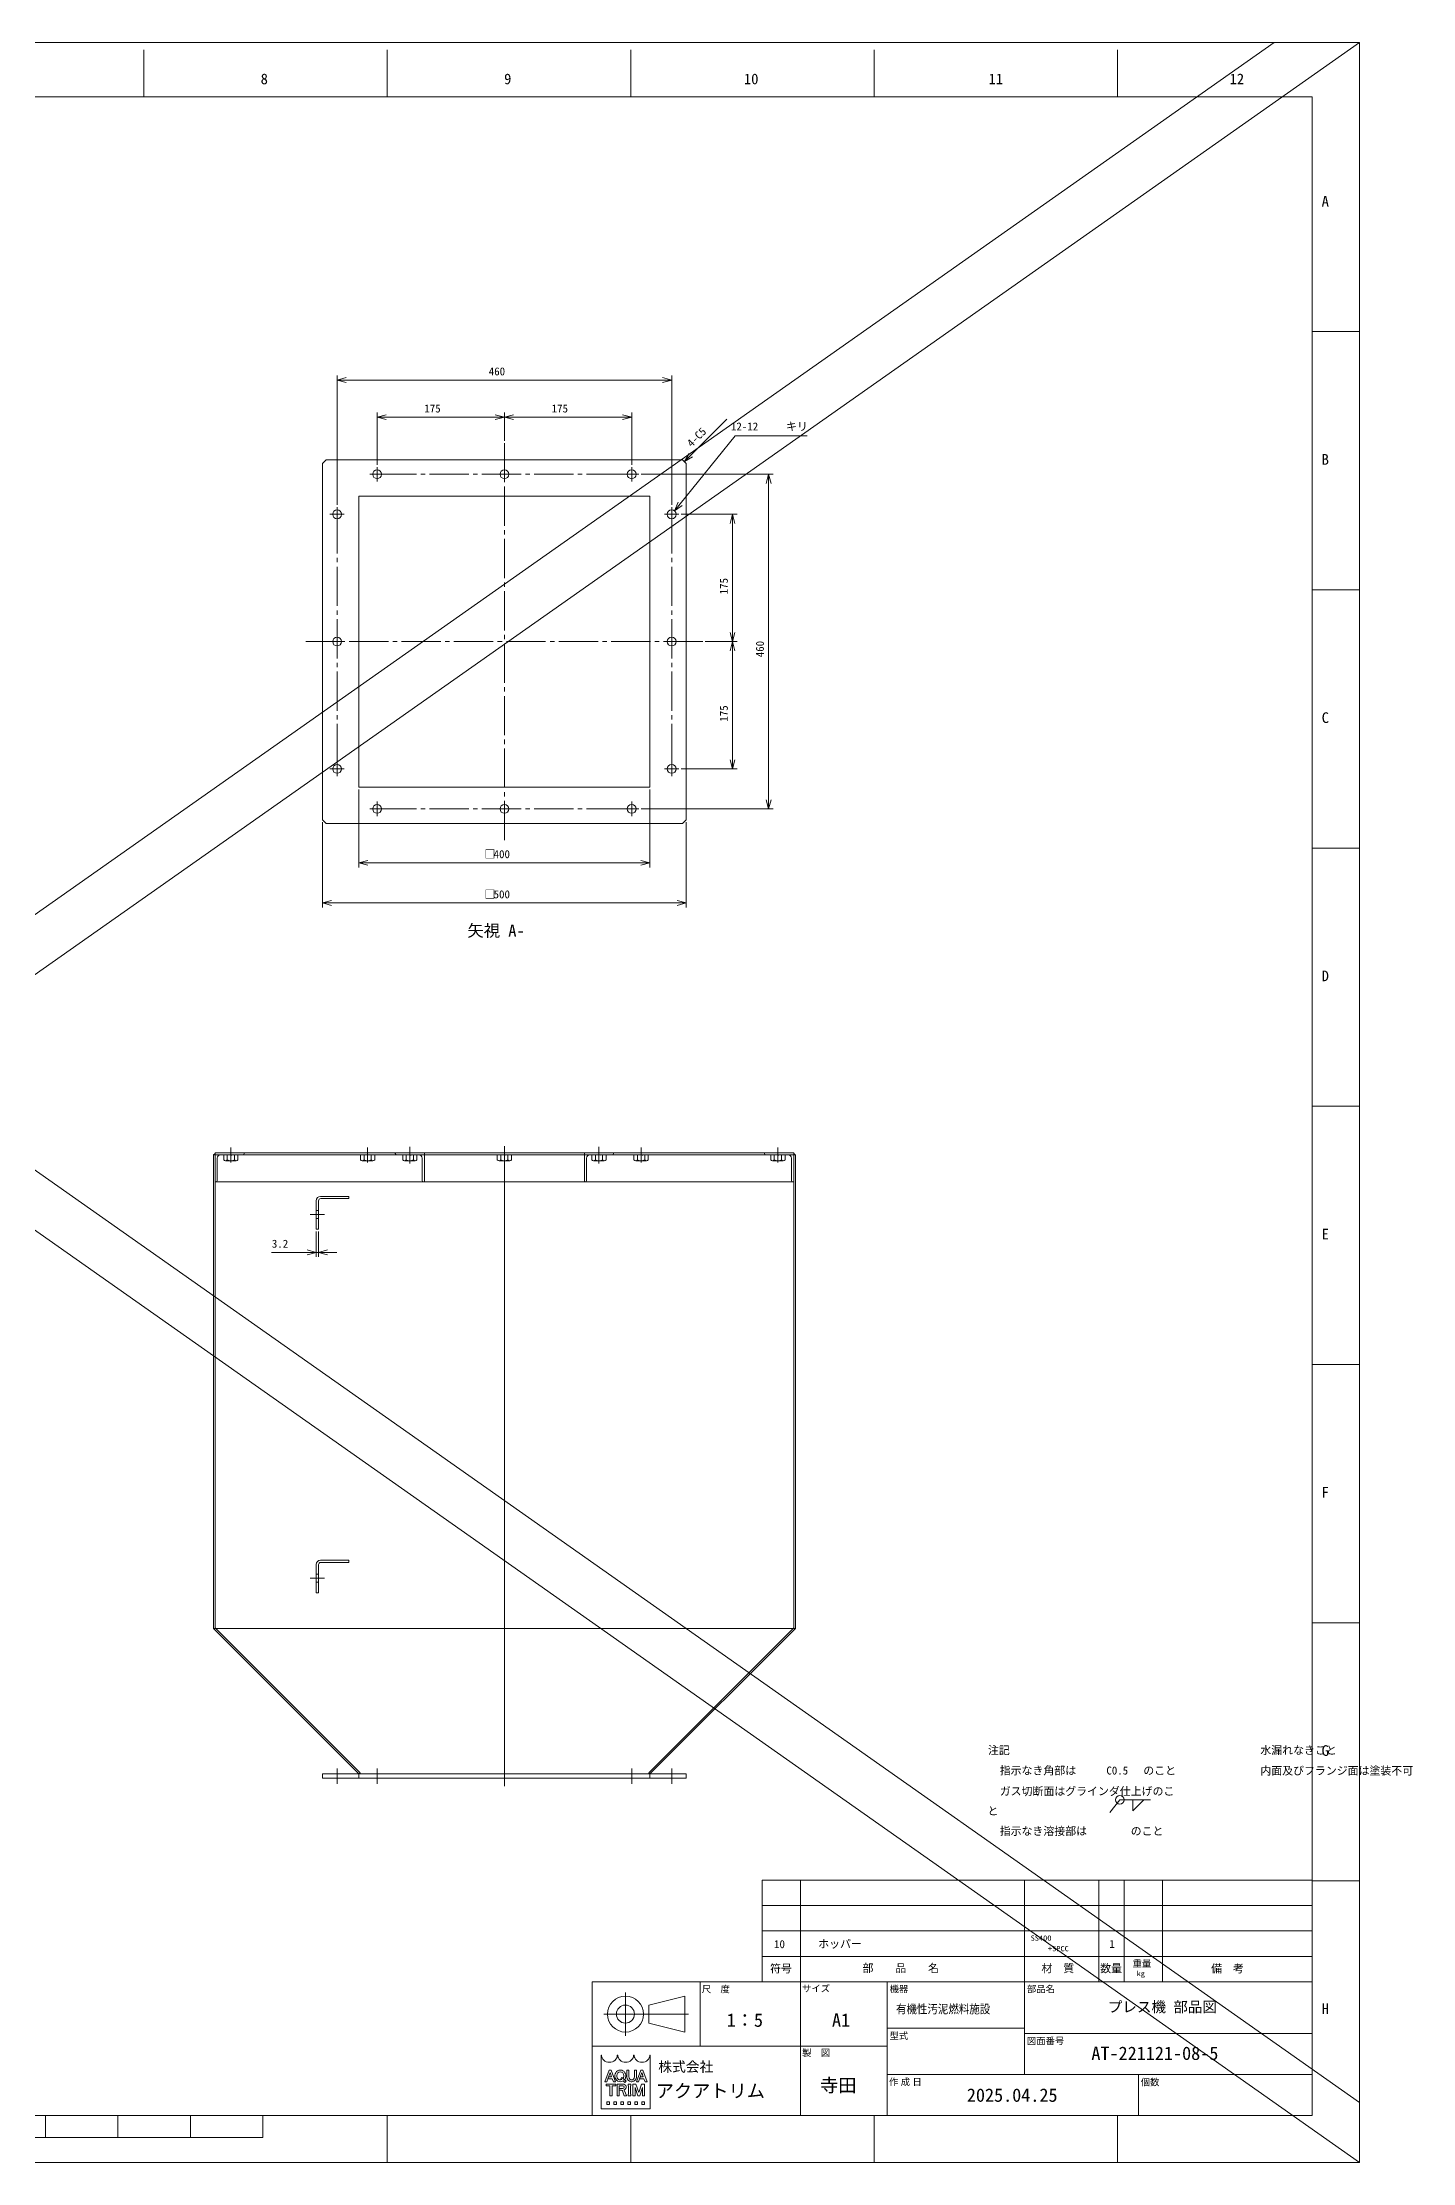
# Model space of a CAD drawing. Units: millimetres at full size. Extents: x -6753 to 6632, y -2759 to 1550.
# Drawn here: x -4422 to -2539, y -1538 to 1376 of the extents above; entities that cross this region are included whole.
import ezdxf
from ezdxf.enums import TextEntityAlignment as Align

# ---------------------------------------------------------------- set-up
doc = ezdxf.new("R2010")
doc.units = ezdxf.units.MM
doc.header["$LTSCALE"] = 6
doc.linetypes.add('CHAIN2', pattern=[12, 9, -1, 1, -1])
for name, color, linetype, lineweight in [('0-0_90_FRAME', 2, 'Continuous', 9), ('0-1_91_BLANK', 6, 'Continuous', 9), ('0-2_08_DIM', 3, 'Continuous', 9), ('0-3_05_CENTER', 2, 'CHAIN2', 9), ('0-4_0', 134, 'Continuous', 9), ('0-5_04_HIDDEN', 7, 'Continuous', 9)]:
    doc.layers.add(name, color=color, linetype=linetype, lineweight=lineweight)
doc.layers.add('0-6_10_DRAFT', color=1, linetype='Continuous')
doc.layers.add('0-7_07_TEXT', color=3, linetype='Continuous')
doc.styles.add('Arial', font='')
doc.styles.add('ＭＳ ゴシック', font='')
doc.styles.add('ＭＳ Ｐゴシック', font='')
doc.styles.get('Arial').set_extended_font_data('Arial')
doc.styles.get('ＭＳ ゴシック').set_extended_font_data('MS Gothic')
doc.styles.get('ＭＳ Ｐゴシック').set_extended_font_data('MS PGothic')

# ---------------------------------------------------------------- blocks, each defined once
blk = doc.blocks.new('Weld-line')
at = {"layer": '0-2_08_DIM'}
blk.add_line((0, 0), (1, 0), dxfattribs=at)
blk = doc.blocks.new('Weld10-s5')
at = {"layer": '0-2_08_DIM'}
blk.add_circle((0, 0), 2, dxfattribs=at)
blk = doc.blocks.new('Weld10-a1')
at = {"layer": '0-2_08_DIM'}
blk.add_lwpolyline([(5, 0), (0, 5), (0, 0)], close=True, dxfattribs=at)
blk = doc.blocks.new('Jis_w20130906110600')
at = {"layer": '0-2_08_DIM'}
blk.add_line((-4.631, -5.765), (0, 0), dxfattribs=at)
blk.add_blockref('Weld10-s5', (0, 0), dxfattribs=at)
at = {"layer": '0-2_08_DIM', "xscale": 14, "yscale": 14}
blk.add_blockref('Weld-line', (0, 0), dxfattribs=at)
at = {"layer": '0-2_08_DIM', "xscale": -1, "rotation": 180}
blk.add_blockref('Weld10-a1', (6, 0), dxfattribs=at)
blk = doc.blocks.new('M10Nu_1')
at = {"layer": '0-5_04_HIDDEN'}
for p, q in [((-9.8, 0), (-9.8, 6.687)), ((-9.8, 0), (9.8, 0)), ((-7.35, 8), (7.35, 8)), ((-4.9, 0), (-4.9, 6.687)), ((4.9, 6.687), (4.9, 0)), ((9.8, 6.687), (9.8, 0))]:
    blk.add_line(p, q, dxfattribs=at)
at = {"layer": '0-5_04_HIDDEN', "linetype": 'CHAIN2'}
blk.add_line((0, 8), (0, 0), dxfattribs=at)
at = {"layer": '0-5_04_HIDDEN'}
for centre, radius, start, end in [((-7.35, 5.058), 2.942, 33.626, 146.374), ((0, -1.8), 9.8, 60, 120), ((7.35, 5.058), 2.942, 33.626, 146.374)]:
    blk.add_arc(centre, radius, start, end, dxfattribs=at)
at = {"layer": '0-6_10_DRAFT', "style": 'ＭＳ ゴシック', "width": 0.6}
blk.add_text('Ｍ１０', height=0.9164, dxfattribs=at).set_placement((0.256, 0.117), align=Align.BOTTOM_LEFT)
blk = doc.blocks.new('A$C6D2F3CDD_1')
at = {"layer": '0-5_04_HIDDEN'}
for p, q in [((0, 0), (0, -40)), ((0, 0), (40, 0)), ((40, -1), (40, 0)), ((3, -38), (3, -7.5)), ((7.5, -3), (38, -3)), ((1, -40), (0, -40))]:
    blk.add_line(p, q, dxfattribs=at)
for centre, radius, start, end in [((7.5, -7.5), 4.5, 90, 180), ((38, -1), 2, 270, 0), ((1, -38), 2, 270, 0)]:
    blk.add_arc(centre, radius, start, end, dxfattribs=at)
blk = doc.blocks.new('_Open30')
at = {"layer": '0-2_08_DIM'}
blk.add_line((0, 0), (-1, 0), dxfattribs=at)
blk.add_lwpolyline([(-1, 0.2679), (0, 0), (-1, -0.2679)], dxfattribs=at)

msp = doc.modelspace()

# ---------------------------------------------------------------- linework, layer by layer
at = {"layer": '0-0_90_FRAME'}
for p, q in [((-4282.933, 1301.483), (-4282.933, 1366.293)), ((-3948.266, 1301.483), (-3948.266, 1366.293)), ((-3613.599, 1301.483), (-3613.599, 1366.293)), ((-3278.932, 1301.483), (-3278.932, 1366.293)), ((-2944.265, 1301.483), (-2944.265, 1366.293)), ((-2611.808, 978.807), (-2676.618, 978.807)), ((-2611.808, 623.821), (-2676.618, 623.821)), ((-2611.808, 268.835), (-2676.618, 268.835)), ((-2611.808, -441.137), (-2676.618, -441.137)), ((-2611.808, -796.123), (-2676.618, -796.123)), ((-3432.725, -1149.929), (-3432.725, -1289.929)), ((-3432.725, -1149.929), (-2676.618, -1149.929)), ((-3380.225, -1149.929), (-3380.225, -1289.929)), ((-3072.273, -1149.929), (-3072.273, -1289.929)), ((-2970.052, -1149.929), (-2970.052, -1289.929)), ((-2935.052, -1149.929), (-2935.052, -1289.929)), ((-2882.552, -1149.929), (-2882.552, -1289.929)), ((-2611.808, -1151.11), (-2676.618, -1151.11)), ((-3432.725, -1184.929), (-2676.618, -1184.929)), ((-3432.725, -1219.929), (-2676.618, -1219.929)), ((-3432.725, -1254.929), (-2676.618, -1254.929)), ((-3649.268, -1427.194), (-3649.268, -1427.117)), ((-3649.268, -1427.194), (-3646.394, -1427.194)), ((-3646.394, -1427.194), (-3641.904, -1414.583)), ((-3644.827, -1422.973), (-3643.961, -1420.539)), ((-3644.827, -1422.973), (-3638.916, -1422.973)), ((-3643.961, -1420.539), (-3639.783, -1420.539)), ((-3643.231, -1411.184), (-3640.576, -1411.184)), ((-3639.783, -1420.539), (-3641.904, -1414.583)), ((-3634.539, -1427.117), (-3640.576, -1411.184)), ((-3635.222, -1418.228), (-3635.222, -1420.149)), ((-3634.539, -1427.194), (-3634.539, -1427.117)), ((-3632.554, -1418.417), (-3632.554, -1419.954)), ((-3627.237, -1422.949), (-3625.819, -1421.443)), ((-3627.237, -1422.949), (-3625.929, -1424.222)), ((-3625.819, -1421.443), (-3619.888, -1426.33)), ((-3624.109, -1422.776), (-3622.046, -1424.476)), ((-3623.968, -1426.131), (-3621.741, -1428.298)), ((-3623.162, -1418.417), (-3623.162, -1419.954)), ((-3621.741, -1428.298), (-3619.888, -1426.33)), ((-3620.493, -1418.228), (-3620.493, -1420.149)), ((-3619.013, -1420.729), (-3619.013, -1411.184)), ((-3616.131, -1411.184), (-3619.013, -1411.184)), ((-3616.131, -1420.149), (-3616.131, -1411.184)), ((-3611.808, -1427.194), (-3612.769, -1427.194)), ((-3605.727, -1427.194), (-3605.727, -1427.117)), ((-3605.727, -1427.194), (-3602.853, -1427.194)), ((-3605.565, -1420.729), (-3605.565, -1411.184)), ((-3602.853, -1427.194), (-3598.362, -1414.583)), ((-3601.286, -1422.973), (-3600.419, -1420.539)), ((-3601.286, -1422.973), (-3595.375, -1422.973)), ((-3600.419, -1420.539), (-3596.241, -1420.539)), ((-3599.69, -1411.184), (-3597.035, -1411.184)), ((-3596.241, -1420.539), (-3598.362, -1414.583)), ((-3590.998, -1427.117), (-3597.035, -1411.184)), ((-3590.998, -1427.194), (-3590.998, -1427.117)), ((-3647.191, -1430.396), (-3634.063, -1430.396)), ((-3647.191, -1430.396), (-3647.191, -1432.637)), ((-3647.191, -1432.637), (-3642.388, -1432.637)), ((-3646.389, -1454.79), (-3646.389, -1458.633)), ((-3642.068, -1446.406), (-3642.068, -1432.957)), ((-3642.068, -1446.406), (-3639.186, -1446.406)), ((-3639.186, -1446.406), (-3639.186, -1432.957)), ((-3638.866, -1432.637), (-3634.063, -1432.637)), ((-3636.783, -1454.79), (-3636.783, -1458.633)), ((-3634.063, -1430.396), (-3634.063, -1432.637)), ((-3632.238, -1430.396), (-3632.238, -1446.406)), ((-3632.238, -1430.396), (-3624.873, -1430.396)), ((-3629.356, -1432.637), (-3624.489, -1432.637)), ((-3629.26, -1438.819), (-3629.26, -1436.577)), ((-3629.26, -1436.577), (-3624.489, -1436.577)), ((-3629.26, -1438.819), (-3626.116, -1438.819)), ((-3627.177, -1454.79), (-3627.177, -1458.633)), ((-3624.928, -1439.621), (-3622.491, -1446.406)), ((-3622.491, -1446.406), (-3619.385, -1446.406)), ((-3622.144, -1439.521), (-3619.385, -1446.278)), ((-3619.385, -1446.278), (-3619.385, -1446.406)), ((-3617.571, -1454.79), (-3617.571, -1458.633)), ((-3616.956, -1430.396), (-3613.434, -1430.396)), ((-3616.956, -1430.396), (-3616.956, -1432.637)), ((-3616.956, -1446.406), (-3616.956, -1444.164)), ((-3616.636, -1443.844), (-3616.636, -1432.957)), ((-3613.754, -1443.844), (-3613.754, -1432.957)), ((-3613.434, -1430.396), (-3613.434, -1432.637)), ((-3610.549, -1430.396), (-3606.368, -1430.396)), ((-3607.966, -1454.79), (-3607.966, -1458.633)), ((-3603.985, -1446.406), (-3607.67, -1435.199)), ((-3602.544, -1442.023), (-3606.368, -1430.396)), ((-3603.985, -1446.406), (-3601.103, -1446.406)), ((-3602.544, -1442.023), (-3598.721, -1430.396)), ((-3601.103, -1446.406), (-3597.418, -1435.199)), ((-3594.537, -1430.396), (-3598.721, -1430.396)), ((-3594.517, -1454.79), (-3594.517, -1458.633)), ((-3948.266, -1538.306), (-3948.266, -1473.786)), ((-3613.599, -1538.306), (-3613.599, -1473.786)), ((-3278.932, -1538.306), (-3278.932, -1473.786)), ((-2944.265, -1538.306), (-2944.265, -1473.786))]:
    msp.add_line(p, q, dxfattribs=at)
at = {"layer": '0-0_90_FRAME', "color": 6}
for p, q in [((-2611.808, -86.151), (-2676.618, -86.151)), ((-4418.186, -1503.698), (-4418.186, -1473.786)), ((-4318.479, -1503.698), (-4318.479, -1473.786)), ((-4218.772, -1503.698), (-4218.772, -1473.786)), ((-4119.065, -1503.698), (-4119.065, -1473.786)), ((-5116.136, -1503.698), (-4119.065, -1503.698))]:
    msp.add_line(p, q, dxfattribs=at)
at = {"layer": '0-0_90_FRAME', "color": 134}
for p, q in [((-3620.83, -1363.825), (-3620.83, -1304.425)), ((-3518.118, -1378.322), (-3518.118, -1289.929)), ((-3432.725, -1289.929), (-2676.618, -1289.929)), ((-3380.225, -1473.786), (-3380.225, -1289.929)), ((-3261.082, -1473.786), (-3261.082, -1289.929)), ((-3072.273, -1289.929), (-3072.273, -1417.215)), ((-3650.53, -1334.125), (-3534.205, -1334.125)), ((-3261.082, -1353.572), (-3072.273, -1353.572)), ((-3072.273, -1360.643), (-2676.618, -1360.643)), ((-3261.082, -1378.322), (-3666.618, -1378.322)), ((-3261.082, -1417.215), (-2676.618, -1417.215)), ((-2915.403, -1417.215), (-2915.403, -1473.786))]:
    msp.add_line(p, q, dxfattribs=at)
at = {"layer": '0-0_90_FRAME', "color": 6}
msp.add_lwpolyline([(-6558.583, -1473.786), (-2676.618, -1473.786), (-2676.618, 1301.483), (-6558.583, 1301.483)], close=True, dxfattribs=at)
at = {"layer": '0-0_90_FRAME', "color": 134}
for points in [[(-3666.618, -1473.786), (-2676.618, -1473.786), (-2676.618, -1289.929), (-3666.618, -1289.929)], [(-3588.655, -1321.75), (-3539.155, -1309.375), (-3539.155, -1358.875), (-3588.655, -1346.5)]]:
    msp.add_lwpolyline(points, close=True, dxfattribs=at)
at = {"layer": '0-0_90_FRAME'}
for points in [[(-3586.832, -1390.43), (-3586.832, -1464.396), (-3654.074, -1464.396), (-3654.074, -1390.43)], [(-3649.268, -1427.194), (-3649.268, -1427.117), (-3643.231, -1411.184)], [(-3634.539, -1427.194), (-3637.413, -1427.194), (-3638.916, -1422.973)], [(-3608.446, -1420.149), (-3608.446, -1411.184), (-3605.565, -1411.184)], [(-3605.727, -1427.194), (-3605.727, -1427.117), (-3599.69, -1411.184)], [(-3590.998, -1427.194), (-3593.872, -1427.194), (-3595.375, -1422.973)], [(-3646.389, -1454.79), (-3642.547, -1454.79), (-3642.547, -1458.633), (-3646.389, -1458.633)], [(-3636.783, -1454.79), (-3632.941, -1454.79), (-3632.941, -1458.633), (-3636.783, -1458.633)], [(-3632.238, -1446.406), (-3629.356, -1446.406), (-3629.356, -1432.637)], [(-3627.177, -1454.79), (-3623.335, -1454.79), (-3623.335, -1458.633), (-3627.177, -1458.633)], [(-3617.571, -1454.79), (-3613.729, -1454.79), (-3613.729, -1458.633), (-3617.571, -1458.633)], [(-3616.956, -1446.406), (-3613.434, -1446.406), (-3613.434, -1444.164)], [(-3610.549, -1430.396), (-3610.549, -1446.406), (-3607.667, -1446.406), (-3607.67, -1435.199)], [(-3607.966, -1454.79), (-3604.123, -1454.79), (-3604.123, -1458.633), (-3607.966, -1458.633)], [(-3594.517, -1454.79), (-3598.36, -1454.79), (-3598.36, -1458.633), (-3594.517, -1458.633)], [(-3597.418, -1435.199), (-3597.418, -1446.406), (-3594.537, -1446.406), (-3594.537, -1430.396)]]:
    msp.add_lwpolyline(points, dxfattribs=at)
at = {"layer": '0-0_90_FRAME', "color": 134}
for radius in [24.75, 12.375]:
    msp.add_circle((-3620.83, -1334.125), radius, dxfattribs=at)
at = {"layer": '0-0_90_FRAME'}
for centre, radius, start, end in [((-3654.074, -1390.751), 0.32, 0, 90), ((-3631.66, -1390.751), 0.32, 0, 180), ((-3631.66, -1390.751), 0.32, 0, 90), ((-3609.246, -1390.751), 0.32, 0, 180), ((-3586.832, -1390.751), 0.32, 90, 180), ((-3612.244, -1420.439), 6.775, 182.45003, 265.55526), ((-3610.415, -1420.224), 5.717, 179.25279, 218.96457), ((-3612.289, -1419.15), 5.33, 241.15773, 298.84227), ((-3612.333, -1420.439), 6.775, 274.44474, 357.54997), ((-3614.163, -1420.224), 5.717, 321.03543, 0.74721), ((-3642.388, -1432.957), 0.32, 0, 90), ((-3638.866, -1432.957), 0.32, 90, 180), ((-3626.116, -1440.1), 1.281, 21.9283, 90), ((-3624.558, -1434.607), 1.971, 271.99706, 88.00294), ((-3624.081, -1440.315), 2.094, 22.27295, 58.55311), ((-3616.956, -1432.957), 0.32, 0, 90), ((-3616.956, -1443.844), 0.32, 270, 0), ((-3613.434, -1432.957), 0.32, 90, 180), ((-3613.434, -1443.844), 0.32, 180, 270)]:
    msp.add_arc(centre, radius, start, end, dxfattribs=at)
for centre, major_axis, ratio, start_param, end_param in [((-3642.867, -1390.751), (-10.887, 0), 0.882353, 6.28318531, 9.42477796), ((-3620.453, -1390.751), (-10.887, 0), 0.882353, 6.28318531, 9.42477796), ((-3598.039, -1390.751), (-10.887, 0), 0.882353, 6.28318531, 9.42477796), ((-3627.858, -1418.228), (-7.365, 0), 0.956522, 3.14159265, 6.28318531), ((-3627.858, -1420.149), (-7.365, 0), 0.956522, 6.28318531, 8.41045586), ((-3627.858, -1418.417), (4.696, 0), 0.994718, 6.28318531, 9.42477796), ((-3627.858, -1419.961), (4.696, 0), 0.995036, 3.14159265, 5.13549259), ((-3627.858, -1419.961), (4.696, 0), 0.995036, 5.63666712, 6.28318531), ((-3627.858, -1420.149), (-7.365, 0), 0.956522, 2.48020459, 3.14159265), ((-3624.873, -1434.607), (-5.169, 0), 0.81482, 1.94406945, 4.71238898)]:
    msp.add_ellipse(centre, major_axis=major_axis, ratio=ratio, start_param=start_param, end_param=end_param, dxfattribs=at)
at = {"layer": '0-1_91_BLANK'}
msp.add_lwpolyline([(-6752.812, -1538.306), (-2611.808, -1538.306), (-2611.808, 1376.293), (-6752.812, 1376.293)], close=True, dxfattribs=at)
at = {"layer": '0-2_08_DIM'}
for p, q in [((-4017.255, 740.681), (-4017.255, 918.385)), ((-4004.755, 912.135), (-3569.755, 912.135)), ((-3557.255, 740.681), (-3557.255, 918.385)), ((-3962.255, 795.681), (-3962.255, 867.367)), ((-3799.755, 861.117), (-3949.755, 861.117)), ((-3787.255, 828.439), (-3787.255, 867.367)), ((-3787.255, 828.439), (-3787.255, 867.367)), ((-3774.755, 861.117), (-3624.755, 861.117)), ((-3612.255, 795.681), (-3612.255, 867.367)), ((-3530.916, 808.895), (-3481.625, 858.186)), ((-3599.13, 782.556), (-3417.781, 782.556)), ((-3424.031, 335.056), (-3424.031, 770.056)), ((-3544.13, 727.556), (-3467.393, 727.556)), ((-3473.643, 565.056), (-3473.643, 715.056)), ((-3511.372, 552.556), (-3467.393, 552.556)), ((-3511.372, 552.556), (-3467.393, 552.556)), ((-3473.643, 540.056), (-3473.643, 390.056)), ((-3544.13, 377.556), (-3467.393, 377.556)), ((-3987.255, 349.431), (-3987.255, 242.182)), ((-3599.13, 322.556), (-3417.781, 322.556)), ((-3587.255, 349.431), (-3587.255, 242.182)), ((-4037.255, 304.431), (-4037.255, 187.012)), ((-3537.255, 304.431), (-3537.255, 187.012)), ((-3974.755, 248.432), (-3599.755, 248.432)), ((-4024.755, 193.262), (-3549.755, 193.262)), ((-4045.905, -258.129), (-4045.905, -293.301)), ((-4042.705, -258.129), (-4042.705, -293.301)), ((-4058.405, -287.051), (-4107.155, -287.051)), ((-4042.705, -287.051), (-4045.905, -287.051)), ((-4030.205, -287.051), (-4017.705, -287.051))]:
    msp.add_line(p, q, dxfattribs=at)
msp.add_lwpolyline([(-3371.11, 835.522), (-3469.985, 835.522), (-3545.625, 741.943)], dxfattribs=at)
at = {"layer": '0-3_05_CENTER'}
for p, q in [((-3787.255, 279.798), (-3787.255, 825.314)), ((-3962.255, 772.556), (-3962.255, 792.556)), ((-3787.255, 772.556), (-3787.255, 792.556)), ((-3612.255, 772.556), (-3612.255, 792.556)), ((-3952.255, 782.556), (-3972.255, 782.556)), ((-3962.255, 782.556), (-3612.255, 782.556)), ((-3777.255, 782.556), (-3797.255, 782.556)), ((-3602.255, 782.556), (-3622.255, 782.556)), ((-4017.255, 737.556), (-4017.255, 717.556)), ((-3557.255, 737.556), (-3557.255, 717.556)), ((-4007.255, 727.556), (-4027.255, 727.556)), ((-4017.255, 727.556), (-4017.255, 377.556)), ((-3567.255, 727.556), (-3547.255, 727.556)), ((-3557.255, 727.556), (-3557.255, 377.556)), ((-4017.255, 562.556), (-4017.255, 542.556)), ((-3557.255, 562.556), (-3557.255, 542.556)), ((-3514.497, 552.556), (-4060.013, 552.556)), ((-4007.255, 552.556), (-4027.255, 552.556)), ((-3567.255, 552.556), (-3547.255, 552.556)), ((-4017.255, 387.556), (-4017.255, 367.556)), ((-3557.255, 387.556), (-3557.255, 367.556)), ((-4007.255, 377.556), (-4027.255, 377.556)), ((-3567.255, 377.556), (-3547.255, 377.556)), ((-3952.255, 322.556), (-3972.255, 322.556)), ((-3962.255, 332.556), (-3962.255, 312.556)), ((-3962.255, 322.556), (-3612.255, 322.556)), ((-3777.255, 322.556), (-3797.255, 322.556)), ((-3787.255, 332.556), (-3787.255, 312.556)), ((-3602.255, 322.556), (-3622.255, 322.556)), ((-3612.255, 332.556), (-3612.255, 312.556)), ((-4163.255, -163.271), (-4163.255, -142.737)), ((-3975.255, -163.271), (-3975.255, -142.737)), ((-3917.255, -164.768), (-3917.255, -141.736)), ((-3657.255, -164.768), (-3657.255, -141.736)), ((-3599.255, -163.271), (-3599.255, -142.737)), ((-3411.255, -163.271), (-3411.255, -142.737)), ((-4034.47, -235.004), (-4054.068, -235.004)), ((-4034.47, -735.004), (-4054.068, -735.004)), ((-4017.255, -996.536), (-4017.255, -1017.657)), ((-3962.255, -996.536), (-3962.255, -1017.657)), ((-3612.255, -996.536), (-3612.255, -1017.657)), ((-3557.255, -996.536), (-3557.255, -1017.657))]:
    msp.add_line(p, q, dxfattribs=at)
msp.add_lwpolyline([(-3787.255, -141.178), (-3787.255, -1020.611), (-3787.255, -141.178)], dxfattribs=at)
at = {"layer": '0-4_0'}
for p, q in [((-2611.808, 1376.293), (-6752.812, -1538.306)), ((-2729.244, 1376.293), (-6752.812, -1455.65)), ((-6752.812, 1376.293), (-2611.808, -1538.306)), ((-6635.377, 1376.293), (-2611.808, -1455.65)), ((-4187.255, -153.004), (-3387.255, -153.004)), ((-4184.955, -150.004), (-3389.555, -150.004)), ((-3387.255, -153.004), (-3387.255, -804.004)), ((-4045.905, -216.004), (-4045.905, -255.004)), ((-4042.705, -255.004), (-4042.705, -216.204)), ((-4000.905, -210.004), (-4039.905, -210.004)), ((-4039.705, -213.204), (-4000.905, -213.204)), ((-4000.905, -210.004), (-4000.905, -213.204)), ((-4045.905, -255.004), (-4042.705, -255.004)), ((-4045.905, -716.004), (-4045.905, -755.004)), ((-4042.705, -755.004), (-4042.705, -716.204)), ((-4000.905, -710.004), (-4039.905, -710.004)), ((-4039.705, -713.204), (-4000.905, -713.204)), ((-4000.905, -710.004), (-4000.905, -713.204)), ((-4045.905, -755.004), (-4042.705, -755.004)), ((-4187.255, -804.004), (-3987.255, -1004.004)), ((-3387.255, -804.004), (-3587.255, -1004.004))]:
    msp.add_line(p, q, dxfattribs=at)
for points in [[(-3542.255, 302.556), (-4032.255, 302.556), (-4037.255, 307.556), (-4037.255, 797.556), (-4032.255, 802.556), (-3542.255, 802.556), (-3537.255, 797.556), (-3537.255, 307.556)], [(-3587.255, 352.556), (-3987.255, 352.556), (-3987.255, 752.556), (-3587.255, 752.556)], [(-3537.255, -1010.004), (-4037.255, -1010.004), (-4037.255, -1004.004), (-3537.255, -1004.004)]]:
    msp.add_lwpolyline(points, close=True, dxfattribs=at)
msp.add_lwpolyline([(-3387.255, -804.004), (-4187.255, -804.004), (-4187.255, -153.004)], dxfattribs=at)
at = {"layer": '0-4_0', "color": 3}
for points in [[(-4184.955, -153.004), (-4186.955, -153.004), (-4184.955, -151.004)], [(-3389.555, -153.004), (-3387.555, -153.004), (-3389.555, -151.004)]]:
    msp.add_lwpolyline(points, close=True, dxfattribs=at)
at = {"layer": '0-4_0'}
for centre in [(-3962.255, 782.556), (-3787.255, 782.556), (-3612.255, 782.556), (-4017.255, 727.556), (-3557.255, 727.556), (-4017.255, 552.556), (-3557.255, 552.556), (-4017.255, 377.556), (-3557.255, 377.556), (-3962.255, 322.556), (-3787.255, 322.556), (-3612.255, 322.556)]:
    msp.add_circle(centre, 6, dxfattribs=at)
for centre, radius in [((-4039.905, -216.004), 6), ((-4039.705, -216.204), 3), ((-4039.905, -716.004), 6), ((-4039.705, -716.204), 3)]:
    msp.add_arc(centre, radius, 90, 180, dxfattribs=at)
at = {"layer": '0-5_04_HIDDEN'}
for p, q in [((-4184.955, -150.004), (-4184.955, -803.051)), ((-3389.555, -150.004), (-3389.555, -803.051)), ((-3390.555, -190.004), (-4183.955, -190.004)), ((-4045.905, -229.504), (-4042.705, -229.504)), ((-4045.905, -240.504), (-4042.705, -240.504)), ((-4045.905, -729.504), (-4042.705, -729.504)), ((-4045.905, -740.504), (-4042.705, -740.504)), ((-4184.955, -803.051), (-3985.629, -1002.377)), ((-3389.555, -803.051), (-3588.881, -1002.377)), ((-3987.255, -1004.004), (-3985.629, -1002.377)), ((-3587.255, -1004.004), (-3588.881, -1002.377))]:
    msp.add_line(p, q, dxfattribs=at)
for points in [[(-3987.255, -1004.004), (-3987.255, -1010.004), (-3987.255, -1004.004)], [(-3587.255, -1004.004), (-3587.255, -1010.004), (-3587.255, -1004.004)]]:
    msp.add_lwpolyline(points, dxfattribs=at)

# ---------------------------------------------------------------- block references
at = {"layer": '0-2_08_DIM', "xscale": 12.5, "yscale": 12.5}
for p, rotation in [((-4017.255, 912.135), 180), ((-3962.255, 861.117), 180), ((-3787.255, 861.117), 180), ((-3539.755, 800.056), 225), ((-3424.031, 782.556), 90), ((-3553.483, 732.222), 231.05083), ((-3473.643, 727.556), 90), ((-3473.643, 552.556), 270), ((-3473.643, 552.556), 90), ((-3473.643, 377.556), 270), ((-3424.031, 322.556), 270), ((-3987.255, 248.432), 180), ((-4037.255, 193.262), 180), ((-4042.705, -287.051), 180)]:
    msp.add_blockref('_Open30', p, dxfattribs=dict(at, rotation=rotation))
at = {"layer": '0-2_08_DIM'}
for name, p, xscale, yscale in [('_Open30', (-3557.255, 912.135), 12.5, 12.5), ('_Open30', (-3787.255, 861.117), 12.5, 12.5), ('_Open30', (-3612.255, 861.117), 12.5, 12.5), ('_Open30', (-3587.255, 248.432), 12.5, 12.5), ('_Open30', (-3537.255, 193.262), 12.5, 12.5), ('_Open30', (-4045.905, -287.051), 12.5, 12.5), ('Jis_w20130906110600', (-2941.109, -1039.689), 3, 3)]:
    msp.add_blockref(name, p, dxfattribs=dict(at, xscale=xscale, yscale=yscale))
at = {"layer": '0-5_04_HIDDEN'}
for p in [(-4184.955, -150.004), (-3677.255, -150.004)]:
    msp.add_blockref('A$C6D2F3CDD_1', p, dxfattribs=at)
at = {"layer": '0-5_04_HIDDEN', "xscale": -1, "rotation": 180}
for p in [(-4163.255, -153.004), (-3975.255, -153.004), (-3917.255, -153.004), (-3787.255, -153.004), (-3657.255, -153.004), (-3599.255, -153.004), (-3411.255, -153.004)]:
    msp.add_blockref('M10Nu_1', p, dxfattribs=at)
at = {"layer": '0-5_04_HIDDEN', "xscale": -1}
for p in [(-3897.255, -150.004), (-3389.555, -150.004)]:
    msp.add_blockref('A$C6D2F3CDD_1', p, dxfattribs=at)

# ---------------------------------------------------------------- texts
at = {"layer": '0-0_90_FRAME', "color": 134}
for s, height, style, p in [('8', 14.66, 'ＭＳ ゴシック', (-4122.266, 1314.392)), ('9', 14.66, 'ＭＳ ゴシック', (-3787.599, 1314.392)), ('10', 14.66, 'ＭＳ ゴシック', (-3457.932, 1314.392)), ('11', 14.66, 'ＭＳ ゴシック', (-3121.599, 1314.392)), ('12', 14.66, 'ＭＳ ゴシック', (-2790.265, 1314.392)), ('A', 14.66, 'ＭＳ ゴシック', (-2663.734, 1146.3)), ('B', 14.66, 'ＭＳ ゴシック', (-2663.734, 791.314)), ('C', 14.66, 'ＭＳ ゴシック', (-2663.734, 436.328)), ('D', 14.66, 'ＭＳ ゴシック', (-2663.734, 81.342)), ('E', 14.66, 'ＭＳ ゴシック', (-2663.734, -273.644)), ('F', 14.66, 'ＭＳ ゴシック', (-2663.734, -628.63)), ('G', 14.66, 'ＭＳ ゴシック', (-2663.734, -983.617)), ('尺\u3000度', 9.164, 'ＭＳ Ｐゴシック', (-3515.875, -1307.25)), ('サイズ', 9.164, 'ＭＳ Ｐゴシック', (-3377.982, -1306.318)), ('機器', 9.164, 'ＭＳ Ｐゴシック', (-3257.684, -1307.043)), ('部品名', 9.164, 'ＭＳ Ｐゴシック', (-3068.875, -1307.043)), ('1：5', 18.33, 'ＭＳ ゴシック', (-3481.659, -1357.106)), ('A1', 18.33, 'ＭＳ ゴシック', (-3336.897, -1357.106)), ('プレス機 部品図', 14.66, 'ＭＳ ゴシック', (-2957.651, -1335.983)), ('H', 14.66, 'ＭＳ ゴシック', (-2663.734, -1338.603)), ('型式', 9.164, 'ＭＳ Ｐゴシック', (-3257.684, -1371.311)), ('図面番号', 9.164, 'ＭＳ Ｐゴシック', (-3068.875, -1378.383)), ('製\u3000図', 9.164, 'ＭＳ Ｐゴシック', (-3377.982, -1394.711)), ('AT-221121-08-5', 18.33, 'ＭＳ ゴシック', (-2980.298, -1402.663)), ('寺田', 18.33, 'ＭＳ ゴシック', (-3353.141, -1446.759)), ('作 成 日', 9.164, 'ＭＳ Ｐゴシック', (-3258.547, -1434.804)), ('個数', 9.164, 'ＭＳ Ｐゴシック', (-2912.435, -1435.15)), ('2025.04.25', 18.33, 'ＭＳ ゴシック', (-3151.493, -1460.207))]:
    msp.add_text(s, height=height, dxfattribs=dict(at, style=style)).set_placement(p, align=Align.BOTTOM_LEFT)
at = {"layer": '0-0_90_FRAME', "color": 3, "style": 'ＭＳ ゴシック'}
for s, height, p in [('10', 11, (-3416.513, -1246.817)), ('ホッパー', 11, (-3355.84, -1246.431)), ('SS400', 7.331, (-3063.851, -1235.495)), ('+SPCC', 7.331, (-3040.023, -1249.993)), ('1', 11, (-2955.731, -1246.566)), ('符号', 11, (-3422.035, -1280.397)), ('部\u3000\u3000品\u3000\u3000名', 11, (-3294.874, -1279.852)), ('材\u3000質', 11, (-3048.93, -1280.032)), ('数量', 11, (-2968.214, -1280.145)), ('重量', 9.164, (-2923.618, -1271.965)), ('kg', 7.331, (-2918.094, -1284.195)), ('備  考', 11, (-2815.65, -1280.397))]:
    msp.add_text(s, height=height, dxfattribs=at).set_placement(p, align=Align.BOTTOM_LEFT)
at = {"layer": '0-0_90_FRAME', "color": 134, "style": 'ＭＳ ゴシック', "width": 0.9}
msp.add_text('有機性汚泥燃料施設', height=11.73, dxfattribs=at).set_placement((-3248.878, -1336.701), align=Align.BOTTOM_LEFT)
at = {"layer": '0-0_90_FRAME', "style": 'ＭＳ ゴシック'}
for s, height, p in [('株式会社', 13.86, (-3575.66, -1417.616)), ('アクアトリム', 18.33, (-3579.141, -1454.33))]:
    msp.add_text(s, height=height, dxfattribs=at).set_placement(p, align=Align.BOTTOM_LEFT)
at = {"layer": '0-2_08_DIM'}
for s, style, p in [('460', 'ＭＳ ゴシック', (-3808.684, 915.26)), ('175', 'ＭＳ ゴシック', (-3897.255, 864.253)), ('175', 'ＭＳ ゴシック', (-3722.255, 864.253)), ('12-12', 'ＭＳ ゴシック', (-3475.782, 839.502)), ('キリ', 'ＭＳ Ｐゴシック', (-3400.068, 839.502)), ('□', 'Arial', (-3814.685, 251.557)), ('400', 'ＭＳ ゴシック', (-3802.04, 251.557)), ('□', 'Arial', (-3814.685, 196.397)), ('500', 'ＭＳ ゴシック', (-3802.04, 196.397)), ('3.2', 'ＭＳ ゴシック', (-4106.887, -283.926))]:
    msp.add_text(s, height=11, dxfattribs=dict(at, style=style)).set_placement(p, align=Align.BOTTOM_LEFT)
at = {"layer": '0-2_08_DIM', "style": 'ＭＳ ゴシック'}
for s, rotation, p in [('4-C5', 45, (-3527.468, 816.777)), ('175', 90, (-3476.778, 617.556)), ('460', 90, (-3427.156, 531.127)), ('175', 90, (-3476.778, 442.556))]:
    msp.add_text(s, height=11, rotation=rotation, dxfattribs=at).set_placement(p, align=Align.BOTTOM_LEFT)
at = {"layer": '0-7_07_TEXT'}
for s, height, style, p in [('矢視 A-', 16.5, 'ＭＳ ゴシック', (-3838.089, 142.101)), ('注記', 11, 'ＭＳ Ｐゴシック', (-3122.484, -980.249)), ('\u3000水漏れなきこと', 11, 'ＭＳ Ｐゴシック', (-2763.006, -980.249)), ('\u3000指示なき角部は', 11, 'ＭＳ Ｐゴシック', (-3121.284, -1008.144)), ('C0.5', 11, 'ＭＳ ゴシック', (-2959.659, -1008.144)), ('のこと', 11, 'ＭＳ Ｐゴシック', (-2908.945, -1008.144)), ('\u3000内面及びフランジ面は塗装不可', 11, 'ＭＳ Ｐゴシック', (-2763.006, -1008.399)), ('と', 11, 'ＭＳ Ｐゴシック', (-3123.069, -1063.679)), ('\u3000ガス切断面はグラインダ仕上げのこ', 11, 'ＭＳ Ｐゴシック', (-3121.284, -1036.639)), ('\u3000指示なき溶接部は\u3000\u3000\u3000\u3000のこと', 11, 'ＭＳ Ｐゴシック', (-3121.284, -1091.394))]:
    msp.add_text(s, height=height, dxfattribs=dict(at, style=style)).set_placement(p, align=Align.BOTTOM_LEFT)

doc.saveas('drawing.dxf')
